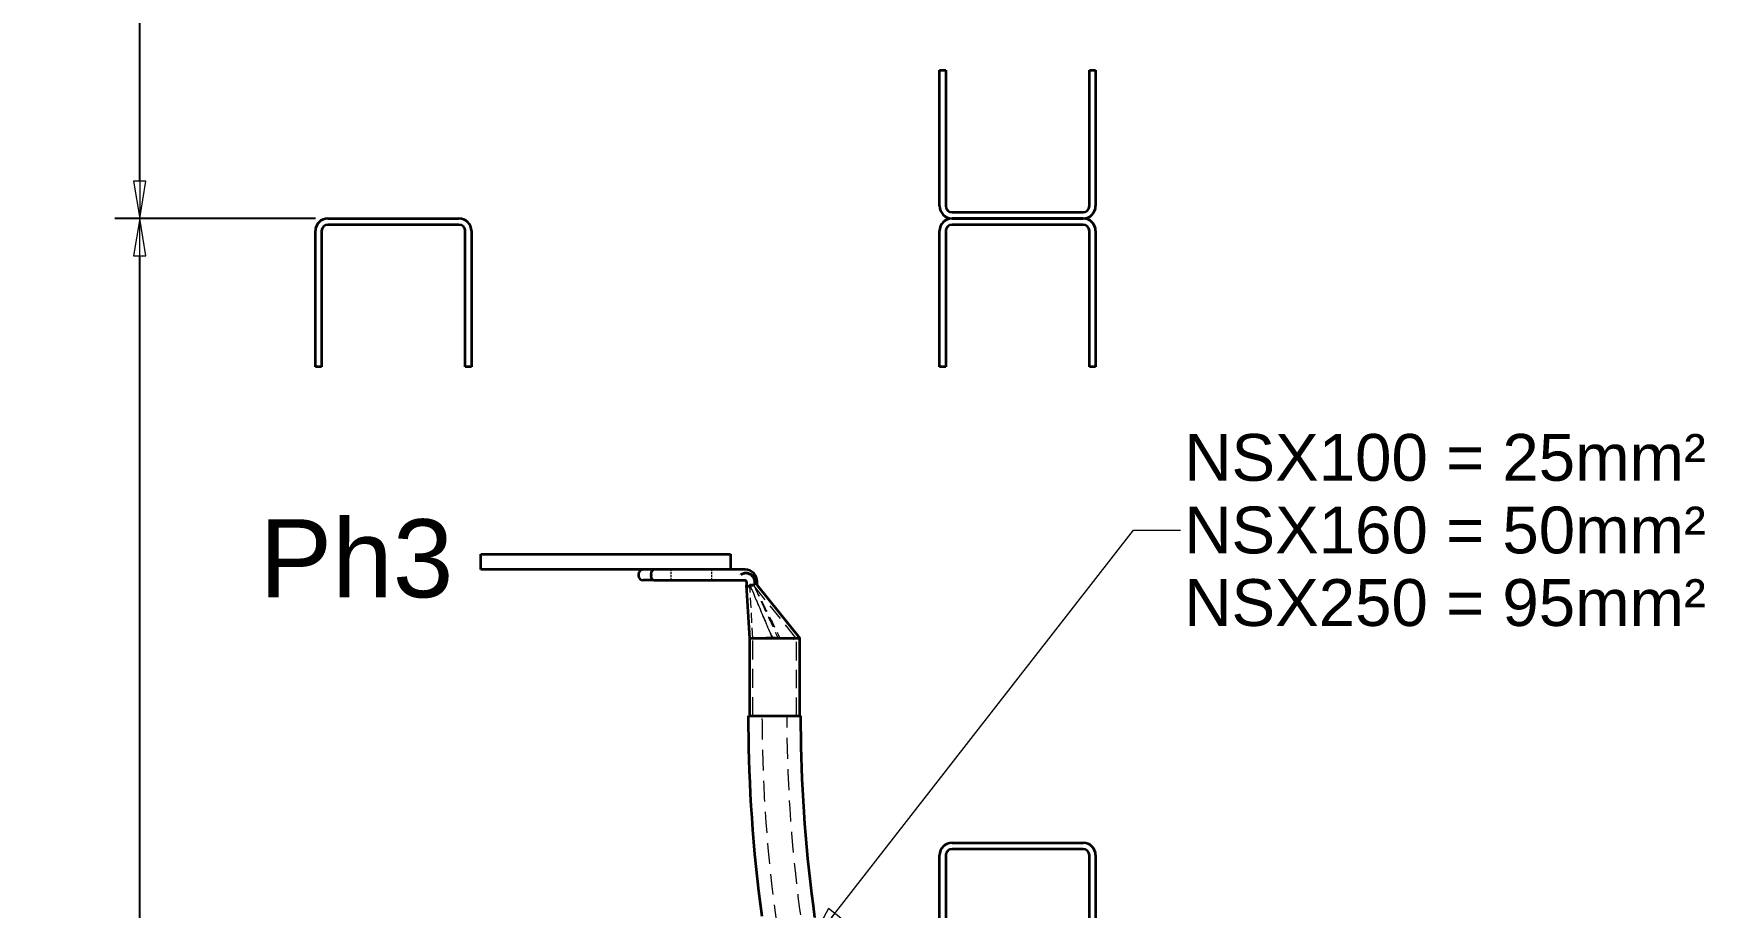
# Model space of a CAD drawing. Header units: millimetres. Extents: x -116965 to 323937, y 291661 to 566926.
# Drawn here: x -25711 to -25175, y 325476 to 325756 of the extents above; entities that cross this region are included whole.
import ezdxf

# ---------------------------------------------------------------- set-up
doc = ezdxf.new("R2010")
doc.units = ezdxf.units.MM
doc.header["$PDMODE"] = 35
doc.linetypes.add('DASHED', pattern=[0.75, 0.5, -0.25])
doc.layers.get('0').update_dxf_attribs({"lineweight": 18})
for name, color, linetype, lineweight in [('Dimensions(Schneider)', 7, 'Continuous', 18), ('Hidden Edges(Schneider)', 7, 'DASHED', 18), ('Symbols(Schneider)', 7, 'Continuous', 18), ('Visible Edges(Schneider)', 7, 'Continuous', 35)]:
    doc.layers.add(name, color=color, linetype=linetype, lineweight=lineweight)
doc.styles.add('schneder_1', font='micross.ttf')
doc.dimstyles.new('estilo_Schneider', dxfattribs={"dimscale": 4, "dimtxt": 3, "dimasz": 3, "dimexe": 2, "dimexo": 1, "dimgap": 0.3, "dimtad": 1, "dimtoh": 1, "dimrnd": 1e-08, "dimzin": 12, "dimtxsty": 'schneder_1', "dimblk": 'Filled-1', "dimcen": 0.09, "dimdle": 10, "dimclrd": 7, "dimclre": 7, "dimclrt": 7, "dimadec": 1, "dimazin": 3, "dimtfac": 0.5, "dimtdec": 3, "dimtmove": 0, "dimatfit": 3, "dimldrblk": 'Filled-1', "dimfxl": 1, "dimtolj": 1, "dimlwd": 25, "dimlwe": 25, "dimarcsym": 0})
doc.dimstyles.new('estilo_Schneider$7', dxfattribs={"dimscale": 5, "dimtxt": 3, "dimasz": 3, "dimexe": 2, "dimexo": 1, "dimgap": 0.3, "dimtad": 1, "dimtoh": 1, "dimrnd": 1e-08, "dimzin": 12, "dimtxsty": 'schneder_1', "dimblk": 'Filled-1', "dimcen": 0.09, "dimdle": 10, "dimclrd": 7, "dimclre": 7, "dimclrt": 7, "dimadec": 1, "dimazin": 3, "dimtfac": 0.5, "dimtdec": 3, "dimtmove": 0, "dimatfit": 3, "dimldrblk": 'Filled-1', "dimfxl": 1, "dimtolj": 1, "dimlwd": 15, "dimlwe": 25, "dimarcsym": 0})

# ---------------------------------------------------------------- blocks, each defined once
blk = doc.blocks.new('Filled-1')
at = {"color": 0}
for p, q in [((0, 0), (-1, 0.167)), ((-1, 0.167), (-1, -0.167)), ((-1, 0), (0, 0)), ((-1, -0.167), (0, 0))]:
    blk.add_line(p, q, dxfattribs=at)
at = {"color": 0, "flags": 128}
blk.add_lwpolyline([(-1, -0.167), (0, 0), (-1, 0.167), (-1, -0.167)], dxfattribs=at)
at = {"color": 0}
blk.add_solid([(-1, -0.167), (0, 0), (-1, 0.167), (-1, -0.167)], dxfattribs=at)
blk = doc.blocks.new('*D2009')
at = {"layer": 'Defpoints', "color": 0, "linetype": 'Continuous', "lineweight": -3, "transparency": 16777216}
for p in [(-25676.54, 325696.52), (-25616.24, 325696.52), (-25616.24, 325096.52)]:
    blk.add_point(p, dxfattribs=at)
at = {"layer": 'Dimensions(Schneider)', "color": 7, "linetype": 'Continuous', "lineweight": 25, "transparency": 16777216}
for p, q in [((-25620.24, 325696.52), (-25684.54, 325696.52)), ((-25676.54, 325108.52), (-25676.54, 325684.52)), ((-25620.24, 325096.52), (-25684.54, 325096.52))]:
    blk.add_line(p, q, dxfattribs=at)
at = {"layer": 'Dimensions(Schneider)', "color": 7, "linetype": 'Continuous', "lineweight": 25, "transparency": 16777216, "xscale": 12, "yscale": 12, "zscale": 12}
for p, rotation in [((-25676.54, 325696.52), 90), ((-25676.54, 325096.52), 270)]:
    blk.add_blockref('Filled-1', p, dxfattribs=dict(at, rotation=rotation))
at = {"layer": 'Dimensions(Schneider)', "color": 7, "linetype": 'Continuous', "lineweight": 25, "transparency": 16777216, "insert": (-25692.22, 325396.52), "char_height": 28, "attachment_point": 5, "rotation": 90, "style": 'schneder_1'}
blk.add_mtext('\\A1;600', dxfattribs=at)
blk = doc.blocks.new('*D2010')
at = {"layer": 'Defpoints', "color": 0, "linetype": 'Continuous', "lineweight": -3, "transparency": 16777216}
for p in [(-25676.54, 326096.52), (-25416.24, 326096.52), (-25616.24, 325696.52)]:
    blk.add_point(p, dxfattribs=at)
at = {"layer": 'Dimensions(Schneider)', "color": 7, "linetype": 'Continuous', "lineweight": 25, "transparency": 16777216}
for p, q in [((-25420.24, 326096.52), (-25684.54, 326096.52)), ((-25676.54, 325708.52), (-25676.54, 326084.52)), ((-25620.24, 325696.52), (-25684.54, 325696.52))]:
    blk.add_line(p, q, dxfattribs=at)
at = {"layer": 'Dimensions(Schneider)', "color": 7, "linetype": 'Continuous', "lineweight": 25, "transparency": 16777216, "xscale": 12, "yscale": 12, "zscale": 12}
for p, rotation in [((-25676.54, 326096.52), 90), ((-25676.54, 325696.52), 270)]:
    blk.add_blockref('Filled-1', p, dxfattribs=dict(at, rotation=rotation))
at = {"layer": 'Dimensions(Schneider)', "color": 7, "linetype": 'Continuous', "lineweight": 25, "transparency": 16777216, "insert": (-25692.22, 325896.52), "char_height": 28, "attachment_point": 5, "rotation": 90, "style": 'schneder_1'}
blk.add_mtext('\\A1;400', dxfattribs=at)

msp = doc.modelspace()

# ---------------------------------------------------------------- linework, layer by layer
at = {"layer": 'Hidden Edges(Schneider)', "ltscale": 1.294467}
for p, q in [((-25506.237237, 325580.619279), (-25506.237237, 325584.019279)), ((-25493.237237, 325580.619279), (-25493.237237, 325584.019279))]:
    msp.add_line(p, q, dxfattribs=at)
at = {"layer": 'Hidden Edges(Schneider)', "ltscale": 6.18942e-07}
msp.add_line((-25484.136526, 325582.534929), (-25484.136757, 325582.53483), dxfattribs=at)
at = {"layer": 'Hidden Edges(Schneider)', "ltscale": 0.054492}
msp.add_line((-25482.568723, 325583.126734), (-25482.568723, 325583.063329), dxfattribs=at)
at = {"layer": 'Hidden Edges(Schneider)', "ltscale": 0.532957}
for p, q in [((-25481.068724, 325579.278055), (-25479.668724, 325579.278055)), ((-25481.068724, 325579.102577), (-25479.668724, 325579.102577))]:
    msp.add_line(p, q, dxfattribs=at)
at = {"layer": 'Hidden Edges(Schneider)', "ltscale": 4.950274}
msp.add_line((-25481.068724, 325579.278053), (-25481.068724, 325579.102515), dxfattribs=at)
at = {"layer": 'Hidden Edges(Schneider)', "ltscale": 0.013788}
msp.add_line((-25481.054278, 325579.24456), (-25481.068724, 325579.278053), dxfattribs=at)
at = {"layer": 'Hidden Edges(Schneider)', "ltscale": 6.483926}
msp.add_line((-25480.068724, 325562.102577), (-25481.068724, 325579.102577), dxfattribs=at)
at = {"layer": 'Hidden Edges(Schneider)', "ltscale": 0.01316}
msp.add_line((-25479.908264, 325579.073191), (-25479.94309, 325579.073191), dxfattribs=at)
at = {"layer": 'Hidden Edges(Schneider)', "ltscale": 0.012168}
msp.add_line((-25479.668724, 325579.245834), (-25479.668724, 325579.278055), dxfattribs=at)
at = {"layer": 'Hidden Edges(Schneider)', "ltscale": 0.162719}
msp.add_line((-25479.668724, 325578.84281), (-25479.668724, 325579.245833), dxfattribs=at)
at = {"layer": 'Hidden Edges(Schneider)', "ltscale": 4.705142}
msp.add_line((-25479.668724, 325578.84281), (-25479.668724, 325578.722247), dxfattribs=at)
at = {"layer": 'Hidden Edges(Schneider)', "ltscale": 0.133497}
msp.add_line((-25479.449592, 325578.448494), (-25479.668724, 325578.722409), dxfattribs=at)
at = {"layer": 'Hidden Edges(Schneider)', "ltscale": 10.360399}
msp.add_line((-25479.449592, 325578.448494), (-25466.068728, 325561.722415), dxfattribs=at)
at = {"layer": 'Hidden Edges(Schneider)', "ltscale": 0.067808}
msp.add_line((-25479.269286, 325580.119279), (-25479.365259, 325580.119279), dxfattribs=at)
at = {"layer": 'Hidden Edges(Schneider)', "ltscale": 0.035268}
msp.add_line((-25478.668724, 325579.073191), (-25478.704428, 325579.154025), dxfattribs=at)
at = {"layer": 'Hidden Edges(Schneider)', "ltscale": 12.103185}
msp.add_line((-25480.068724, 325537.073191), (-25480.068724, 325562.102577), dxfattribs=at)
at = {"layer": 'Hidden Edges(Schneider)', "ltscale": 11.919349}
msp.add_line((-25466.068724, 325537.073191), (-25466.068724, 325561.722405), dxfattribs=at)
at = {"layer": 'Hidden Edges(Schneider)', "ltscale": 0.037976}
for p, q in [((-25481.068724, 325537.073191), (-25481.068724, 325537.173191)), ((-25477.037474, 325537.073191), (-25477.037474, 325537.173191)), ((-25469.099974, 325537.073191), (-25469.099974, 325537.173191)), ((-25465.068724, 325537.073191), (-25465.068724, 325537.173191))]:
    msp.add_line(p, q, dxfattribs=at)
at = {"layer": 'Hidden Edges(Schneider)', "ltscale": 12.153163}
msp.add_line((-25481.068724, 325537.073191), (-25465.068724, 325537.073191), dxfattribs=at)
at = {"layer": 'Hidden Edges(Schneider)', "ltscale": 0.655436, "flags": 128}
msp.add_lwpolyline([(-25482.568653, 325583.126582), (-25482.63405, 325583.103493), (-25482.699805, 325583.0803), (-25482.765846, 325583.056997), (-25482.832099, 325583.033594), (-25482.898491, 325583.01009), (-25482.964949, 325582.986487), (-25483.031399, 325582.962788), (-25483.097768, 325582.938989), (-25483.163983, 325582.9151), (-25483.229971, 325582.891115), (-25483.295764, 325582.867006), (-25483.362026, 325582.842525), (-25483.42881, 325582.817634), (-25483.496027, 325582.792338), (-25483.56359, 325582.766655), (-25483.63141, 325582.740587), (-25483.699398, 325582.714141), (-25483.767466, 325582.687333), (-25483.835525, 325582.660163), (-25483.903487, 325582.63265), (-25483.971262, 325582.604793), (-25484.038764, 325582.576607), (-25484.105902, 325582.548102), (-25484.172588, 325582.519277)], dxfattribs=at)
at = {"layer": 'Hidden Edges(Schneider)', "ltscale": 0.645601, "flags": 128}
msp.add_lwpolyline([(-25482.568716, 325583.063291), (-25482.631935, 325583.048142), (-25482.695666, 325583.032277), (-25482.759883, 325583.015703), (-25482.824558, 325582.998422), (-25482.889664, 325582.980455), (-25482.955174, 325582.961801), (-25483.021061, 325582.942475), (-25483.087298, 325582.922486), (-25483.153858, 325582.901834), (-25483.220714, 325582.880538), (-25483.287838, 325582.858604), (-25483.355204, 325582.836035), (-25483.422784, 325582.812851), (-25483.490552, 325582.789048), (-25483.558481, 325582.764648), (-25483.626542, 325582.739647), (-25483.69471, 325582.71406), (-25483.762957, 325582.687896), (-25483.831257, 325582.661165), (-25483.899581, 325582.63387), (-25483.967904, 325582.606028), (-25484.036197, 325582.577642), (-25484.104434, 325582.548722), (-25484.172588, 325582.519277)], dxfattribs=at)
at = {"layer": 'Hidden Edges(Schneider)', "ltscale": 1.886238, "flags": 128}
msp.add_lwpolyline([(-25479.269286, 325580.119279), (-25479.289227, 325580.325497), (-25479.322768, 325580.530284), (-25479.369483, 325580.732802), (-25479.428946, 325580.932225), (-25479.500733, 325581.127714), (-25479.584417, 325581.318444), (-25479.679573, 325581.503576), (-25479.785776, 325581.68228), (-25479.9026, 325581.853727), (-25480.029619, 325582.017082), (-25480.166408, 325582.17151), (-25480.312542, 325582.316183), (-25480.467595, 325582.450269), (-25480.631149, 325582.573007), (-25480.802714, 325582.68442), (-25480.981479, 325582.784298), (-25481.166594, 325582.872299), (-25481.357208, 325582.948073), (-25481.552471, 325583.011282), (-25481.751531, 325583.061574), (-25481.953537, 325583.09861), (-25482.157639, 325583.122047), (-25482.362984, 325583.131536), (-25482.568723, 325583.126734)], dxfattribs=at)
at = {"layer": 'Hidden Edges(Schneider)', "ltscale": 1.80483, "flags": 128}
msp.add_lwpolyline([(-25479.495278, 325580.119279), (-25479.504328, 325580.327438), (-25479.525829, 325580.527156), (-25479.559567, 325580.719264), (-25479.605324, 325580.904578), (-25479.662883, 325581.083916), (-25479.732028, 325581.2581), (-25479.812542, 325581.427945), (-25479.904209, 325581.59428), (-25480.007009, 325581.757277), (-25480.121502, 325581.914032), (-25480.247123, 325582.063549), (-25480.383162, 325582.205194), (-25480.528908, 325582.338341), (-25480.68365, 325582.462362), (-25480.846678, 325582.576626), (-25481.017281, 325582.68051), (-25481.194748, 325582.773388), (-25481.378369, 325582.854622), (-25481.567434, 325582.923592), (-25481.761231, 325582.979668), (-25481.95905, 325583.022221), (-25482.16018, 325583.050621), (-25482.363884, 325583.064273), (-25482.568723, 325583.063329)], dxfattribs=at)
at = {"layer": 'Hidden Edges(Schneider)', "ltscale": 0.557272, "flags": 128}
msp.add_lwpolyline([(-25481.977928, 325578.861287), (-25481.960193, 325578.825324), (-25481.940225, 325578.792385), (-25481.917937, 325578.762458), (-25481.893242, 325578.735531), (-25481.866056, 325578.711589), (-25481.836293, 325578.690627), (-25481.804039, 325578.672717), (-25481.769449, 325578.657936), (-25481.7326, 325578.646277), (-25481.693569, 325578.637746), (-25481.652434, 325578.632353), (-25481.609278, 325578.630098), (-25481.56438, 325578.630999), (-25481.518029, 325578.635114), (-25481.470445, 325578.642496), (-25481.421843, 325578.65321), (-25481.372443, 325578.667305), (-25481.322476, 325578.684839), (-25481.27243, 325578.705834), (-25481.222675, 325578.730343), (-25481.17351, 325578.758453), (-25481.125502, 325578.790053), (-25481.079039, 325578.8251), (-25481.03436, 325578.863638)], dxfattribs=at)
at = {"layer": 'Hidden Edges(Schneider)', "ltscale": 0.527496, "flags": 128}
msp.add_lwpolyline([(-25481.05438, 325579.244798), (-25480.996619, 325579.24475), (-25480.938827, 325579.244707), (-25480.881004, 325579.244669), (-25480.823149, 325579.244636), (-25480.765262, 325579.244603), (-25480.707343, 325579.244574), (-25480.649403, 325579.24455), (-25480.591488, 325579.244531), (-25480.533605, 325579.244512), (-25480.475752, 325579.244502), (-25480.417928, 325579.244493), (-25480.360134, 325579.244488), (-25480.302368, 325579.244483), (-25480.24463, 325579.244483), (-25480.186921, 325579.244493), (-25480.129239, 325579.244498), (-25480.071584, 325579.244512), (-25480.013956, 325579.244526), (-25479.956354, 325579.24455), (-25479.898778, 325579.244574), (-25479.841227, 325579.244598), (-25479.783702, 325579.244631), (-25479.726201, 325579.244665), (-25479.668724, 325579.244703)], dxfattribs=at)
at = {"layer": 'Hidden Edges(Schneider)', "ltscale": 7.309676, "flags": 128}
msp.add_lwpolyline([(-25481.05438, 325579.244798), (-25480.669997, 325578.344901), (-25480.28361, 325577.436684), (-25479.899148, 325576.529477), (-25479.520459, 325575.632654), (-25479.151304, 325574.75561), (-25478.795382, 325573.907767), (-25478.456347, 325573.098558), (-25478.137844, 325572.337416), (-25477.843543, 325571.633759), (-25477.576743, 325570.995956), (-25477.320243, 325570.383232), (-25477.063295, 325569.770237), (-25476.805643, 325569.156726), (-25476.547031, 325568.542457), (-25476.2872, 325567.927185), (-25476.025898, 325567.310663), (-25475.762922, 325566.692747), (-25475.500448, 325566.078819), (-25475.23919, 325565.470723), (-25474.978304, 325564.866613), (-25474.716944, 325564.264644), (-25474.454267, 325563.662969), (-25474.189424, 325563.059746), (-25473.921565, 325562.45314)], dxfattribs=at)
at = {"layer": 'Hidden Edges(Schneider)', "ltscale": 0.527458, "flags": 128}
msp.add_lwpolyline([(-25479.668724, 325579.245833), (-25479.726001, 325579.245699), (-25479.783332, 325579.245571), (-25479.840716, 325579.245451), (-25479.898155, 325579.245337), (-25479.95565, 325579.245232), (-25480.013202, 325579.245132), (-25480.070811, 325579.245036), (-25480.128479, 325579.244951), (-25480.186207, 325579.244874), (-25480.243995, 325579.244803), (-25480.301844, 325579.244736), (-25480.359756, 325579.244684), (-25480.417731, 325579.244631), (-25480.475771, 325579.244588), (-25480.533875, 325579.244555), (-25480.59197, 325579.244526), (-25480.649994, 325579.244502), (-25480.707949, 325579.244493), (-25480.765836, 325579.244483), (-25480.823654, 325579.244483), (-25480.881407, 325579.244493), (-25480.939095, 325579.244507), (-25480.996718, 325579.244531), (-25481.054278, 325579.24456)], dxfattribs=at)
at = {"layer": 'Hidden Edges(Schneider)', "ltscale": 7.309569, "flags": 128}
msp.add_lwpolyline([(-25473.921565, 325562.45314), (-25474.199746, 325563.085655), (-25474.469684, 325563.702529), (-25474.732771, 325564.306737), (-25474.990395, 325564.901269), (-25475.243933, 325565.489128), (-25475.494751, 325566.073314), (-25475.74421, 325566.656829), (-25475.993665, 325567.242685), (-25476.244466, 325567.833894), (-25476.497965, 325568.433464), (-25476.755515, 325569.044412), (-25477.018475, 325569.669741), (-25477.288216, 325570.31246), (-25477.566122, 325570.975569), (-25477.856811, 325571.669749), (-25478.165909, 325572.408024), (-25478.491467, 325573.185218), (-25478.831396, 325573.995727), (-25479.183613, 325574.833935), (-25479.546023, 325575.694235), (-25479.916496, 325576.571024), (-25480.29286, 325577.458714), (-25480.672883, 325578.351739), (-25481.054278, 325579.24456)], dxfattribs=at)
at = {"layer": 'Hidden Edges(Schneider)', "ltscale": 0.201444, "flags": 128}
msp.add_lwpolyline([(-25480.568724, 325579.073189), (-25480.590416, 325579.072746), (-25480.612067, 325579.071415), (-25480.633675, 325579.069208), (-25480.655235, 325579.066118), (-25480.676744, 325579.06216), (-25480.698185, 325579.057339), (-25480.71939, 325579.051708), (-25480.740307, 325579.045308), (-25480.760931, 325579.038175), (-25480.78126, 325579.030341), (-25480.801291, 325579.021834), (-25480.821019, 325579.012693), (-25480.840441, 325579.002942), (-25480.859554, 325578.992618), (-25480.878355, 325578.981751), (-25480.896841, 325578.970378), (-25480.91501, 325578.958524), (-25480.932895, 325578.946203), (-25480.950504, 325578.933423), (-25480.967836, 325578.92022), (-25480.984889, 325578.906611), (-25481.001661, 325578.89263), (-25481.018152, 325578.878296), (-25481.03436, 325578.863638)], dxfattribs=at)
at = {"layer": 'Hidden Edges(Schneider)', "ltscale": 0.476536, "flags": 128}
msp.add_lwpolyline([(-25479.908264, 325579.073189), (-25479.856469, 325579.076823), (-25479.806143, 325579.088167), (-25479.757968, 325579.107769), (-25479.714059, 325579.134892), (-25479.674668, 325579.168776), (-25479.640154, 325579.20811), (-25479.610538, 325579.251393), (-25479.585416, 325579.29745), (-25479.564078, 325579.345878), (-25479.546029, 325579.396289), (-25479.53099, 325579.447974), (-25479.518678, 325579.500206), (-25479.508813, 325579.552267), (-25479.500982, 325579.604424), (-25479.494862, 325579.657291), (-25479.490322, 325579.710596), (-25479.487233, 325579.764059), (-25479.485464, 325579.817398), (-25479.484884, 325579.870342), (-25479.485364, 325579.922603), (-25479.486774, 325579.973906), (-25479.488982, 325580.023974), (-25479.491859, 325580.072525), (-25479.495274, 325580.119279)], dxfattribs=at)
at = {"layer": 'Hidden Edges(Schneider)', "ltscale": 7.245295, "flags": 128}
msp.add_lwpolyline([(-25479.668724, 325578.862251), (-25479.248413, 325577.91293), (-25478.847569, 325577.01378), (-25478.464888, 325576.161044), (-25478.09905, 325575.350977), (-25477.748723, 325574.579833), (-25477.412558, 325573.843876), (-25477.089189, 325573.139377), (-25476.777234, 325572.462612), (-25476.475299, 325571.809867), (-25476.181979, 325571.177433), (-25475.895869, 325570.561596), (-25475.615565, 325569.958645), (-25475.339677, 325569.364868), (-25475.066831, 325568.776537), (-25474.79568, 325568.189917), (-25474.524908, 325567.60126), (-25474.253226, 325567.006806), (-25473.979366, 325566.402779), (-25473.702074, 325565.785416), (-25473.420091, 325565.150939), (-25473.132148, 325564.495591), (-25472.836954, 325563.815618), (-25472.533208, 325563.107284), (-25472.219606, 325562.36687)], dxfattribs=at)
at = {"layer": 'Hidden Edges(Schneider)', "ltscale": 7.371636, "flags": 128}
msp.add_lwpolyline([(-25479.668724, 325578.84281), (-25479.201507, 325577.884282), (-25478.754534, 325576.971277), (-25478.326587, 325576.100787), (-25477.916442, 325575.269802), (-25477.522868, 325574.475323), (-25477.144627, 325573.714343), (-25476.780471, 325572.983864), (-25476.429147, 325572.280894), (-25476.089397, 325571.602436), (-25475.759959, 325570.945497), (-25475.439572, 325570.307091), (-25475.126981, 325569.684218), (-25474.820934, 325569.073885), (-25474.520194, 325568.473087), (-25474.223535, 325567.878817), (-25473.929745, 325567.288061), (-25473.637625, 325566.697796), (-25473.345981, 325566.105002), (-25473.05362, 325565.506652), (-25472.759344, 325564.899729), (-25472.461938, 325564.281221), (-25472.160173, 325563.648125), (-25471.852803, 325562.997447), (-25471.538576, 325562.326218)], dxfattribs=at)
at = {"layer": 'Hidden Edges(Schneider)', "ltscale": 5.060961, "flags": 128}
msp.add_lwpolyline([(-25479.583419, 325578.669051), (-25479.532209, 325578.5687), (-25479.488053, 325578.499869), (-25479.459433, 325578.461002), (-25479.449592, 325578.448494)], dxfattribs=at)
at = {"layer": 'Hidden Edges(Schneider)', "ltscale": 4.680708, "flags": 128}
msp.add_lwpolyline([(-25479.567842, 325578.635486), (-25479.52868, 325578.558601), (-25479.501777, 325578.513926), (-25479.449592, 325578.448494)], dxfattribs=at)
at = {"layer": 'Hidden Edges(Schneider)', "ltscale": 0.561724, "flags": 128}
msp.add_lwpolyline([(-25478.703457, 325579.15181), (-25478.714447, 325579.175375), (-25478.726728, 325579.198779), (-25478.74023, 325579.222148), (-25478.754882, 325579.245609), (-25478.770611, 325579.269284), (-25478.787348, 325579.293292), (-25478.805022, 325579.317773), (-25478.823561, 325579.342836), (-25478.842902, 325579.368623), (-25478.863707, 325579.396065), (-25478.886386, 325579.426039), (-25478.910867, 325579.458969), (-25478.937079, 325579.495271), (-25478.964953, 325579.535368), (-25478.994416, 325579.579686), (-25479.025398, 325579.628642), (-25479.057827, 325579.682654), (-25479.090451, 325579.740213), (-25479.122264, 325579.799717), (-25479.153263, 325579.861005), (-25479.183445, 325579.923895), (-25479.212806, 325579.988049), (-25479.241393, 325580.053233), (-25479.269286, 325580.119279)], dxfattribs=at)
at = {"layer": 'Hidden Edges(Schneider)', "ltscale": 0.127761, "flags": 128}
msp.add_lwpolyline([(-25478.703457, 325579.15181), (-25478.700737, 325579.145573), (-25478.698114, 325579.13957), (-25478.69559, 325579.1338), (-25478.693168, 325579.128273), (-25478.690849, 325579.12299), (-25478.688635, 325579.117955), (-25478.686527, 325579.113167), (-25478.684528, 325579.108637), (-25478.682639, 325579.10436), (-25478.680863, 325579.100345), (-25478.679199, 325579.096597), (-25478.677652, 325579.093111), (-25478.676222, 325579.089898), (-25478.674915, 325579.08697), (-25478.673734, 325579.084328), (-25478.672679, 325579.081972), (-25478.671749, 325579.079898), (-25478.670944, 325579.07811), (-25478.670264, 325579.076599), (-25478.669708, 325579.075364), (-25478.669276, 325579.07441), (-25478.668969, 325579.073733), (-25478.668784, 325579.073323), (-25478.668723, 325579.073189)], dxfattribs=at)
at = {"layer": 'Hidden Edges(Schneider)', "ltscale": 0.119471, "flags": 128}
msp.add_lwpolyline([(-25478.668724, 325579.073189), (-25478.668782, 325579.073308), (-25478.668956, 325579.073661), (-25478.669247, 325579.074243), (-25478.669652, 325579.075063), (-25478.67017, 325579.076107), (-25478.670801, 325579.077385), (-25478.671544, 325579.078887), (-25478.672396, 325579.080618), (-25478.673359, 325579.082573), (-25478.674429, 325579.084748), (-25478.675607, 325579.087151), (-25478.676891, 325579.089769), (-25478.678281, 325579.092611), (-25478.679774, 325579.095667), (-25478.681365, 325579.098934), (-25478.683051, 325579.102395), (-25478.68483, 325579.106058), (-25478.686699, 325579.109906), (-25478.688657, 325579.113944), (-25478.690701, 325579.118169), (-25478.69283, 325579.12257), (-25478.695041, 325579.127153), (-25478.697332, 325579.131907), (-25478.699702, 325579.136828)], dxfattribs=at)
at = {"layer": 'Hidden Edges(Schneider)', "ltscale": 3.892019, "flags": 128}
msp.add_lwpolyline([(-25473.840622, 325562.269693), (-25474.262506, 325562.265688), (-25474.679377, 325562.260562), (-25475.090092, 325562.25442), (-25475.493507, 325562.247365), (-25475.888477, 325562.2395), (-25476.273763, 325562.230926), (-25476.646687, 325562.221797), (-25477.005724, 325562.212249), (-25477.349932, 325562.202409), (-25477.678368, 325562.1924), (-25477.99009, 325562.182353), (-25478.284155, 325562.17239), (-25478.558941, 325562.162674), (-25478.812829, 325562.153357), (-25479.045211, 325562.14454), (-25479.255484, 325562.13632), (-25479.443047, 325562.128797), (-25479.607296, 325562.122074), (-25479.747515, 325562.116249), (-25479.862698, 325562.111417), (-25479.95258, 325562.107607), (-25480.016991, 325562.104846), (-25480.055762, 325562.103163), (-25480.068723, 325562.102586)], dxfattribs=at)
at = {"layer": 'Hidden Edges(Schneider)', "ltscale": 0.321406, "flags": 128}
msp.add_lwpolyline([(-25472.998212, 325562.243482), (-25473.033391, 325562.244545), (-25473.068568, 325562.245611), (-25473.103743, 325562.246679), (-25473.138915, 325562.247752), (-25473.174082, 325562.248827), (-25473.209245, 325562.249902), (-25473.244402, 325562.250982), (-25473.279554, 325562.252065), (-25473.314699, 325562.253149), (-25473.349837, 325562.254237), (-25473.384966, 325562.255326), (-25473.420087, 325562.256418), (-25473.455199, 325562.257515), (-25473.490301, 325562.258609), (-25473.525392, 325562.259708), (-25473.560472, 325562.26081), (-25473.595539, 325562.261914), (-25473.630594, 325562.26302), (-25473.665636, 325562.264126), (-25473.700664, 325562.265235), (-25473.735677, 325562.266348), (-25473.770675, 325562.267459), (-25473.805657, 325562.268575), (-25473.840622, 325562.269693)], dxfattribs=at)
at = {"layer": 'Hidden Edges(Schneider)', "ltscale": 0.641942, "flags": 128}
msp.add_lwpolyline([(-25473.840255, 325562.269696), (-25473.770499, 325562.267345), (-25473.700677, 325562.265025), (-25473.630796, 325562.262734), (-25473.56086, 325562.260474), (-25473.490875, 325562.258244), (-25473.420846, 325562.256046), (-25473.350778, 325562.253881), (-25473.280676, 325562.251748), (-25473.210547, 325562.249647), (-25473.140395, 325562.247578), (-25473.070226, 325562.245544), (-25473.000044, 325562.243544), (-25472.929855, 325562.241579), (-25472.859665, 325562.239648), (-25472.789478, 325562.237752), (-25472.719301, 325562.235893), (-25472.649138, 325562.234069), (-25472.578994, 325562.232281), (-25472.508876, 325562.230533), (-25472.438787, 325562.228821), (-25472.368734, 325562.227145), (-25472.298722, 325562.225512), (-25472.228756, 325562.223915), (-25472.158842, 325562.222358)], dxfattribs=at)
at = {"layer": 'Hidden Edges(Schneider)', "ltscale": 0.583476, "flags": 128}
msp.add_lwpolyline([(-25471.480088, 325562.200616), (-25471.542258, 325562.202247), (-25471.604571, 325562.203892), (-25471.667022, 325562.205554), (-25471.729607, 325562.207228), (-25471.792323, 325562.208918), (-25471.855166, 325562.210623), (-25471.918132, 325562.212342), (-25471.981218, 325562.214075), (-25472.044419, 325562.215823), (-25472.107732, 325562.217585), (-25472.171133, 325562.219361), (-25472.234581, 325562.221149), (-25472.298072, 325562.222949), (-25472.361604, 325562.224759), (-25472.42517, 325562.226582), (-25472.488768, 325562.228418), (-25472.552394, 325562.230264), (-25472.616043, 325562.232121), (-25472.679712, 325562.233988), (-25472.743397, 325562.235866), (-25472.807093, 325562.237755), (-25472.870797, 325562.239655), (-25472.934504, 325562.241562), (-25472.998212, 325562.243482)], dxfattribs=at)
at = {"layer": 'Hidden Edges(Schneider)', "ltscale": 0.741282, "flags": 128}
msp.add_lwpolyline([(-25470.293255, 325562.073191), (-25470.367785, 325562.079798), (-25470.442673, 325562.086397), (-25470.517914, 325562.092989), (-25470.593499, 325562.099565), (-25470.669408, 325562.106121), (-25470.745612, 325562.112654), (-25470.822104, 325562.119158), (-25470.898874, 325562.125631), (-25470.975916, 325562.132069), (-25471.053222, 325562.138468), (-25471.130784, 325562.144824), (-25471.208594, 325562.151135), (-25471.286645, 325562.157396), (-25471.364928, 325562.163607), (-25471.443437, 325562.169765), (-25471.522162, 325562.175866), (-25471.601097, 325562.181908), (-25471.680233, 325562.187887), (-25471.759563, 325562.193802), (-25471.839079, 325562.199653), (-25471.918772, 325562.205435), (-25471.998636, 325562.211147), (-25472.078662, 325562.216788), (-25472.158842, 325562.222358)], dxfattribs=at)
at = {"layer": 'Hidden Edges(Schneider)', "ltscale": 0.604199, "flags": 128}
msp.add_lwpolyline([(-25471.480088, 325562.200616), (-25471.415951, 325562.195671), (-25471.351972, 325562.190681), (-25471.288156, 325562.185651), (-25471.224506, 325562.180577), (-25471.161027, 325562.175468), (-25471.097722, 325562.170318), (-25471.034596, 325562.165132), (-25470.971653, 325562.159913), (-25470.908897, 325562.154661), (-25470.846333, 325562.149378), (-25470.783965, 325562.144063), (-25470.721796, 325562.138723), (-25470.659831, 325562.133356), (-25470.598075, 325562.127965), (-25470.53653, 325562.122551), (-25470.475202, 325562.117117), (-25470.414095, 325562.111667), (-25470.353211, 325562.1062), (-25470.292557, 325562.100721), (-25470.232136, 325562.095228), (-25470.171952, 325562.089728), (-25470.112008, 325562.08422), (-25470.05231, 325562.078706), (-25469.992863, 325562.073191)], dxfattribs=at)
at = {"layer": 'Hidden Edges(Schneider)', "ltscale": 6.079625, "flags": 128}
msp.add_lwpolyline([(-25469.992863, 325562.073191), (-25469.410678, 325562.018159), (-25468.861347, 325561.96554), (-25468.349566, 325561.917067), (-25467.880364, 325561.873856), (-25467.457669, 325561.836332), (-25467.086468, 325561.804646), (-25466.76921, 325561.778534), (-25466.50814, 325561.75768), (-25466.305833, 325561.741818), (-25466.165019, 325561.730772), (-25466.086449, 325561.724316), (-25466.070711, 325561.72232), (-25466.118267, 325561.724769), (-25466.228434, 325561.73168), (-25466.400006, 325561.743153), (-25466.631784, 325561.759387), (-25466.922295, 325561.780661), (-25467.267616, 325561.807142), (-25467.664614, 325561.839054), (-25468.110577, 325561.876596), (-25468.601889, 325561.91969), (-25469.132109, 325561.967626), (-25469.697159, 325562.019339), (-25470.293255, 325562.073191)], dxfattribs=at)
at = {"layer": 'Hidden Edges(Schneider)', "ltscale": 13.300804, "flags": 128}
msp.add_lwpolyline([(-25380.080777, 325333.050537), (-25381.906511, 325333.075027), (-25383.713437, 325333.148193), (-25385.501424, 325333.269596), (-25387.270318, 325333.438739), (-25389.020025, 325333.655204), (-25390.750352, 325333.918495), (-25392.461187, 325334.228134), (-25394.152337, 325334.583549), (-25395.823652, 325334.984188), (-25397.474996, 325335.42942), (-25399.106237, 325335.918712), (-25400.717183, 325336.451454), (-25402.30774, 325337.026996), (-25403.877813, 325337.644691), (-25405.427324, 325338.303852), (-25406.956197, 325339.003792), (-25408.464376, 325339.743862), (-25409.951802, 325340.523357), (-25411.418458, 325341.341591), (-25412.864381, 325342.197838), (-25414.289647, 325343.09143), (-25415.694276, 325344.021663), (-25417.078305, 325344.987831), (-25418.441812, 325345.989265), (-25419.78489, 325347.025242), (-25421.107694, 325348.095131), (-25422.410356, 325349.198284), (-25423.693029, 325350.334053), (-25424.955827, 325351.50177), (-25426.198903, 325352.700805), (-25427.422429, 325353.930511), (-25428.626577, 325355.190277), (-25429.811536, 325356.479511), (-25430.97746, 325357.797661), (-25432.124578, 325359.144134), (-25433.253042, 325360.51836), (-25434.363042, 325361.919727), (-25435.45477, 325363.347683), (-25436.528407, 325364.801655), (-25437.584144, 325366.281128), (-25438.622152, 325367.785549), (-25439.642612, 325369.314422), (-25440.645705, 325370.867214), (-25441.631604, 325372.44339), (-25442.60048, 325374.042415), (-25443.552514, 325375.663814), (-25444.487878, 325377.307014), (-25445.406753, 325378.9715), (-25446.309291, 325380.656795), (-25447.195655, 325382.362404), (-25448.065997, 325384.08781), (-25448.92048, 325385.832519), (-25449.759246, 325387.596016), (-25450.582458, 325389.377823), (-25451.390268, 325391.177406), (-25452.182809, 325392.994308), (-25452.960244, 325394.828033), (-25453.722688, 325396.678047), (-25454.470302, 325398.543892), (-25455.20321, 325400.425052), (-25455.921575, 325402.321033), (-25456.62552, 325404.231357), (-25457.990657, 325408.093033), (-25459.299632, 325412.006092), (-25460.553447, 325415.966606), (-25461.753093, 325419.970588), (-25462.899591, 325424.01411), (-25463.993913, 325428.093185), (-25465.036994, 325432.203846), (-25466.029731, 325436.342125), (-25466.973039, 325440.504036), (-25467.867814, 325444.685554), (-25468.714963, 325448.882751), (-25469.515382, 325453.091621), (-25470.269967, 325457.308159), (-25470.979568, 325461.528358), (-25471.645032, 325465.748214), (-25472.267219, 325469.96376), (-25472.846996, 325474.170913), (-25473.385211, 325478.365669), (-25473.882715, 325482.544098), (-25474.340345, 325486.702118), (-25474.758941, 325490.835685), (-25475.139314, 325494.940834), (-25475.482312, 325499.013557), (-25475.788757, 325503.049812), (-25476.059486, 325507.045555), (-25476.295329, 325510.99678), (-25476.497089, 325514.899482), (-25476.665584, 325518.749695), (-25476.801625, 325522.543373), (-25476.906024, 325526.27655), (-25476.979591, 325529.945259), (-25477.005073, 325531.75415), (-25477.023135, 325533.545456), (-25477.033902, 325535.318641), (-25477.037469, 325537.073173)], dxfattribs=at)
at = {"layer": 'Hidden Edges(Schneider)', "ltscale": 13.375925, "flags": 128}
msp.add_lwpolyline([(-25380.080777, 325340.988025), (-25381.692945, 325341.009617), (-25383.284169, 325341.07399), (-25384.854795, 325341.180591), (-25386.405145, 325341.328869), (-25387.935563, 325341.51823), (-25389.446412, 325341.748142), (-25390.938016, 325342.01807), (-25392.410775, 325342.327537), (-25393.865014, 325342.676124), (-25395.301114, 325343.063354), (-25396.7194, 325343.488826), (-25398.120214, 325343.952083), (-25399.503919, 325344.452743), (-25400.870782, 325344.990463), (-25402.22109, 325345.56488), (-25403.555089, 325346.17567), (-25404.873086, 325346.822452), (-25406.175309, 325347.504902), (-25407.462007, 325348.222713), (-25408.733312, 325348.975544), (-25409.989377, 325349.763069), (-25411.230375, 325350.584984), (-25412.456456, 325351.440925), (-25413.667756, 325352.33057), (-25414.864389, 325353.253612), (-25416.046411, 325354.209652), (-25417.213861, 325355.198326), (-25418.366834, 325356.219253), (-25419.505368, 325357.272072), (-25420.629522, 325358.356418), (-25421.73937, 325359.471893), (-25422.834893, 325360.618076), (-25423.916131, 325361.794529), (-25424.983102, 325363.000812), (-25426.035825, 325364.236488), (-25427.074319, 325365.501098), (-25428.098584, 325366.794224), (-25429.108678, 325368.115387), (-25430.104581, 325369.464168), (-25431.086313, 325370.840034), (-25432.05391, 325372.242527), (-25433.007394, 325373.671093), (-25433.946782, 325375.125293), (-25434.872113, 325376.604595), (-25435.783406, 325378.108501), (-25436.680681, 325379.636535), (-25437.563974, 325381.188183), (-25438.433305, 325382.762928), (-25439.288722, 325384.360256), (-25440.130264, 325385.979652), (-25440.957996, 325387.620582), (-25441.771938, 325389.282531), (-25442.572156, 325390.964966), (-25443.35869, 325392.66737), (-25444.131595, 325394.389229), (-25444.89092, 325396.130008), (-25445.636741, 325397.889175), (-25446.369106, 325399.666195), (-25447.08809, 325401.460571), (-25447.793742, 325403.271732), (-25448.48612, 325405.099182), (-25449.165288, 325406.942386), (-25450.484334, 325410.673942), (-25451.751491, 325414.462146), (-25452.967368, 325418.302784), (-25454.132587, 325422.19162), (-25455.247756, 325426.124439), (-25456.313497, 325430.097007), (-25457.330514, 325434.105129), (-25458.299514, 325438.144588), (-25459.221212, 325442.211189), (-25460.096322, 325446.300697), (-25460.925552, 325450.408973), (-25461.709625, 325454.531784), (-25462.449266, 325458.664932), (-25463.145238, 325462.804222), (-25463.798314, 325466.945533), (-25464.409238, 325471.084671), (-25464.978782, 325475.217437), (-25465.507699, 325479.339676), (-25465.996753, 325483.447189), (-25466.446744, 325487.535858), (-25466.858436, 325491.601448), (-25467.232629, 325495.639877), (-25467.570106, 325499.646873), (-25467.871639, 325503.618355), (-25468.138038, 325507.550125), (-25468.370076, 325511.438026), (-25468.568555, 325515.277862), (-25468.734294, 325519.065475), (-25468.868085, 325522.796669), (-25468.970748, 325526.467209), (-25469.043075, 325530.072937), (-25469.068118, 325531.850204), (-25469.085885, 325533.609657), (-25469.096471, 325535.350837), (-25469.099971, 325537.073173)], dxfattribs=at)
at = {"layer": 'Visible Edges(Schneider)'}
for p, q in [((-25420.237237, 325744.019279), (-25418.237237, 325744.019279)), ((-25420.237237, 325700.519279), (-25420.237237, 325744.019279)), ((-25418.237237, 325744.019279), (-25418.237237, 325700.519279)), ((-25372.237237, 325744.019279), (-25370.237237, 325744.019279)), ((-25372.237237, 325700.519279), (-25372.237237, 325744.019279)), ((-25370.237237, 325744.019279), (-25370.237237, 325700.519279)), ((-25616.237237, 325696.519279), (-25574.237237, 325696.519279)), ((-25416.237237, 325698.519279), (-25374.237237, 325698.519279)), ((-25416.237237, 325696.519279), (-25374.237237, 325696.519279)), ((-25374.237237, 325696.519279), (-25416.237237, 325696.519279)), ((-25620.237237, 325649.019279), (-25620.237237, 325692.519279)), ((-25618.237237, 325692.519279), (-25618.237237, 325649.019279)), ((-25574.237237, 325694.519279), (-25616.237237, 325694.519279)), ((-25572.237237, 325649.019279), (-25572.237237, 325692.519279)), ((-25570.237237, 325692.519279), (-25570.237237, 325649.019279)), ((-25420.237237, 325649.019279), (-25420.237237, 325692.519279)), ((-25418.237237, 325692.519279), (-25418.237237, 325649.019279)), ((-25374.237237, 325694.519279), (-25416.237237, 325694.519279)), ((-25372.237237, 325649.019279), (-25372.237237, 325692.519279)), ((-25370.237237, 325692.519279), (-25370.237237, 325649.019279)), ((-25618.237237, 325649.019279), (-25620.237237, 325649.019279)), ((-25570.237237, 325649.019279), (-25572.237237, 325649.019279)), ((-25418.237237, 325649.019279), (-25420.237237, 325649.019279)), ((-25370.237237, 325649.019279), (-25372.237237, 325649.019279)), ((-25567.237237, 325589.019279), (-25487.237237, 325589.019279)), ((-25567.237237, 325584.019279), (-25567.237237, 325589.019279)), ((-25487.237237, 325584.019279), (-25567.237237, 325584.019279)), ((-25487.237237, 325589.019279), (-25487.237237, 325584.019279)), ((-25482.568724, 325584.019279), (-25487.237237, 325584.019279)), ((-25516.737237, 325582.519279), (-25516.737237, 325582.119279)), ((-25511.792528, 325580.619279), (-25515.237237, 325580.619279)), ((-25512.627762, 325582.519279), (-25512.627762, 325582.119279)), ((-25511.792528, 325580.619279), (-25482.568724, 325580.619279)), ((-25482.568723, 325582.971114), (-25482.568723, 325583.016628)), ((-25482.068724, 325580.119279), (-25482.068724, 325579.073191)), ((-25481.068724, 325562.073191), (-25482.068724, 325579.073191)), ((-25480.568724, 325579.073191), (-25479.94309, 325579.073191)), ((-25479.557927, 325580.119279), (-25479.36526, 325580.119279)), ((-25478.668724, 325579.073191), (-25478.700385, 325579.138239)), ((-25478.668724, 325579.073191), (-25478.668724, 325580.119279)), ((-25478.668724, 325579.073191), (-25465.068724, 325562.073191)), ((-25481.068724, 325562.073191), (-25474.033069, 325562.073191)), ((-25481.068724, 325537.173191), (-25481.068724, 325562.073191)), ((-25474.033069, 325562.073191), (-25473.068724, 325562.073191)), ((-25473.068724, 325562.073191), (-25471.328075, 325562.073191)), ((-25471.328075, 325562.073191), (-25469.553455, 325562.073191)), ((-25469.553455, 325562.073191), (-25465.068724, 325562.073191)), ((-25465.068724, 325537.173191), (-25465.068724, 325562.073191)), ((-25481.450724, 325537.173191), (-25464.686724, 325537.173191)), ((-25481.450724, 325537.073191), (-25481.450724, 325537.173191)), ((-25464.686724, 325537.073191), (-25464.686724, 325537.173191)), ((-25416.237237, 325496.519279), (-25374.237237, 325496.519279)), ((-25374.237237, 325494.519279), (-25416.237237, 325494.519279)), ((-25420.237237, 325449.019279), (-25420.237237, 325492.519279)), ((-25418.237237, 325492.519279), (-25418.237237, 325449.019279)), ((-25372.237237, 325449.019279), (-25372.237237, 325492.519279)), ((-25370.237237, 325492.519279), (-25370.237237, 325449.019279))]:
    msp.add_line(p, q, dxfattribs=at)
at = {"layer": 'Visible Edges(Schneider)', "flags": 128}
for points in [[(-25512.627761, 325582.519277), (-25512.625754, 325582.624305), (-25512.619772, 325582.728294), (-25512.609885, 325582.830885), (-25512.596164, 325582.931722), (-25512.578673, 325583.030432), (-25512.557626, 325583.126086), (-25512.533252, 325583.21801), (-25512.50571, 325583.305987), (-25512.475159, 325583.389791), (-25512.441754, 325583.469208), (-25512.405746, 325583.543857), (-25512.367437, 325583.613332), (-25512.326999, 325583.677557), (-25512.284605, 325583.736461), (-25512.240419, 325583.789972), (-25512.194617, 325583.838018), (-25512.147407, 325583.88049), (-25512.099013, 325583.917311), (-25512.049584, 325583.948477), (-25511.999278, 325583.973983), (-25511.948264, 325583.99381), (-25511.896703, 325584.007967), (-25511.844742, 325584.01645), (-25511.792529, 325584.019278)], [(-25511.792529, 325580.619281), (-25511.844742, 325580.622104), (-25511.896703, 325580.630592), (-25511.948264, 325580.644749), (-25511.999278, 325580.664576), (-25512.049584, 325580.690082), (-25512.099013, 325580.721248), (-25512.147407, 325580.758069), (-25512.194617, 325580.800541), (-25512.240419, 325580.848587), (-25512.284605, 325580.902098), (-25512.326999, 325580.961002), (-25512.367437, 325581.025227), (-25512.405746, 325581.094702), (-25512.441754, 325581.169351), (-25512.475159, 325581.248768), (-25512.50571, 325581.332572), (-25512.533252, 325581.420549), (-25512.557626, 325581.512469), (-25512.578673, 325581.608127), (-25512.596164, 325581.706837), (-25512.609885, 325581.807674), (-25512.619772, 325581.910265), (-25512.625754, 325582.014254), (-25512.627761, 325582.119277)], [(-25483.825143, 325582.519277), (-25483.771053, 325582.542838), (-25483.717113, 325582.56604), (-25483.663397, 325582.588871), (-25483.609983, 325582.61133), (-25483.556944, 325582.633394), (-25483.504102, 325582.655152), (-25483.451164, 325582.676738), (-25483.398163, 325582.698148), (-25483.34513, 325582.719382), (-25483.2921, 325582.740439), (-25483.239106, 325582.761324), (-25483.186181, 325582.782029), (-25483.133359, 325582.802552), (-25483.080672, 325582.822898), (-25483.028155, 325582.843068), (-25482.97584, 325582.863058), (-25482.92376, 325582.882861), (-25482.87195, 325582.902487), (-25482.820443, 325582.921933), (-25482.76927, 325582.941192), (-25482.718468, 325582.96027), (-25482.668067, 325582.979163), (-25482.618102, 325582.997874), (-25482.568605, 325583.016394)], [(-25483.825143, 325582.519277), (-25483.771384, 325582.542666), (-25483.717649, 325582.565697), (-25483.663952, 325582.588356), (-25483.610308, 325582.610649), (-25483.556728, 325582.632564), (-25483.503227, 325582.654098), (-25483.449818, 325582.67525), (-25483.396513, 325582.696012), (-25483.343326, 325582.716373), (-25483.29027, 325582.736338), (-25483.23736, 325582.755898), (-25483.184608, 325582.775048), (-25483.132025, 325582.793787), (-25483.079628, 325582.812103), (-25483.027429, 325582.829994), (-25482.975441, 325582.847455), (-25482.923676, 325582.864483), (-25482.87215, 325582.881068), (-25482.820874, 325582.897213), (-25482.769862, 325582.912911), (-25482.719127, 325582.928151), (-25482.668683, 325582.942932), (-25482.618543, 325582.957252), (-25482.56872, 325582.971104)], [(-25482.568723, 325583.016628), (-25482.353894, 325583.022006), (-25482.140638, 325583.010863), (-25481.929836, 325582.983936), (-25481.72237, 325582.94196), (-25481.519123, 325582.885674), (-25481.320974, 325582.815817), (-25481.128805, 325582.733138), (-25480.943498, 325582.638362), (-25480.765936, 325582.532237), (-25480.596997, 325582.415503), (-25480.437565, 325582.288893), (-25480.288521, 325582.153152), (-25480.150745, 325582.009014), (-25480.024626, 325581.857851), (-25479.909675, 325581.701253), (-25479.805812, 325581.539672), (-25479.712961, 325581.373537), (-25479.631052, 325581.203283), (-25479.56001, 325581.029333), (-25479.499763, 325580.852121), (-25479.450237, 325580.672077), (-25479.41136, 325580.489639), (-25479.383058, 325580.305227), (-25479.36526, 325580.119279)], [(-25482.568723, 325582.971114), (-25482.375266, 325582.973479), (-25482.182605, 325582.962254), (-25481.991537, 325582.937854), (-25481.802863, 325582.900685), (-25481.617381, 325582.85117), (-25481.435892, 325582.789715), (-25481.259195, 325582.716745), (-25481.088089, 325582.632669), (-25480.923373, 325582.537897), (-25480.765847, 325582.432855), (-25480.616311, 325582.317952), (-25480.475477, 325582.19375), (-25480.343673, 325582.061222), (-25480.221195, 325581.921132), (-25480.108347, 325581.774233), (-25480.005432, 325581.621273), (-25479.912752, 325581.463002), (-25479.83061, 325581.300166), (-25479.759077, 325581.132944), (-25479.695879, 325580.95445), (-25479.642031, 325580.763062), (-25479.599669, 325580.559557), (-25479.570923, 325580.344704), (-25479.557927, 325580.119279)], [(-25482.068723, 325579.073189), (-25482.06854, 325579.072736), (-25482.06799, 325579.071372), (-25482.067076, 325579.069117), (-25482.065803, 325579.065989), (-25482.06417, 325579.061998), (-25482.062191, 325579.057177), (-25482.059879, 325579.051574), (-25482.057246, 325579.045218), (-25482.054303, 325579.038146), (-25482.051061, 325579.030388), (-25482.047531, 325579.021972), (-25482.043725, 325579.012931), (-25482.039652, 325579.003304), (-25482.035326, 325578.993119), (-25482.030758, 325578.982404), (-25482.025956, 325578.971194), (-25482.020909, 325578.959463), (-25482.015587, 325578.947142), (-25482.009991, 325578.934244), (-25482.004121, 325578.920768), (-25481.997979, 325578.90673), (-25481.991565, 325578.892129), (-25481.984881, 325578.87698), (-25481.977928, 325578.861287)], [(-25481.034045, 325578.863629), (-25481.078695, 325578.825067), (-25481.12501, 325578.790077), (-25481.172724, 325578.758615), (-25481.221573, 325578.730625), (-25481.271291, 325578.706063), (-25481.321344, 325578.684972), (-25481.371193, 325578.667396), (-25481.420588, 325578.653272), (-25481.46928, 325578.642515), (-25481.51702, 325578.635066), (-25481.563513, 325578.630856), (-25481.608374, 325578.629859), (-25481.651457, 325578.632053), (-25481.692639, 325578.637417), (-25481.731794, 325578.645938), (-25481.768801, 325578.657597), (-25481.803501, 325578.67236), (-25481.83576, 325578.690203), (-25481.865573, 325578.711141), (-25481.892946, 325578.735188), (-25481.917819, 325578.762272), (-25481.940198, 325578.792308), (-25481.960196, 325578.825315), (-25481.977928, 325578.861287)], [(-25481.034045, 325578.863629), (-25481.01788, 325578.878263), (-25481.001431, 325578.892578), (-25480.984697, 325578.906549), (-25480.967681, 325578.920143), (-25480.950383, 325578.933338), (-25480.932807, 325578.946112), (-25480.914951, 325578.958438), (-25480.896811, 325578.970288), (-25480.878348, 325578.981665), (-25480.859563, 325578.992537), (-25480.840458, 325579.00287), (-25480.821037, 325579.012636), (-25480.801304, 325579.021791), (-25480.781261, 325579.030312), (-25480.760912, 325579.038165), (-25480.74026, 325579.045313), (-25480.719309, 325579.051722), (-25480.698118, 325579.057353), (-25480.676811, 325579.062146), (-25480.655397, 325579.066094), (-25480.633878, 325579.069179), (-25480.612257, 325579.071401), (-25480.590538, 325579.072741), (-25480.568724, 325579.073189)], [(-25479.557945, 325580.119279), (-25479.552668, 325580.070451), (-25479.547956, 325580.020002), (-25479.543951, 325579.968208), (-25479.540793, 325579.91535), (-25479.538626, 325579.861711), (-25479.53759, 325579.807566), (-25479.537828, 325579.753192), (-25479.53948, 325579.698871), (-25479.542689, 325579.644888), (-25479.547596, 325579.591516), (-25479.554344, 325579.539035), (-25479.563073, 325579.487728), (-25479.57405, 325579.437364), (-25479.587877, 325579.387048), (-25479.604927, 325579.337543), (-25479.625555, 325579.289697), (-25479.650115, 325579.244383), (-25479.679043, 325579.20235), (-25479.712809, 325579.164451), (-25479.751783, 325579.131735), (-25479.795279, 325579.105752), (-25479.842547, 325579.08728), (-25479.892265, 325579.076575), (-25479.94309, 325579.073189)], [(-25479.36526, 325580.119279), (-25479.339707, 325580.060986), (-25479.31357, 325580.003332), (-25479.286771, 325579.946435), (-25479.259215, 325579.890421), (-25479.230825, 325579.835471), (-25479.201539, 325579.781783), (-25479.171395, 325579.729727), (-25479.140429, 325579.679554), (-25479.108605, 325579.631332), (-25479.076106, 325579.585408), (-25479.043552, 325579.542478), (-25479.011066, 325579.502285), (-25478.978735, 325579.464525), (-25478.946648, 325579.428881), (-25478.915039, 325579.395159), (-25478.884417, 325579.363297), (-25478.854999, 325579.332984), (-25478.826986, 325579.303893), (-25478.800579, 325579.275697), (-25478.775981, 325579.248074), (-25478.753393, 325579.220703), (-25478.733016, 325579.193252), (-25478.715052, 325579.165405), (-25478.699702, 325579.136828)], [(-25477.137691, 325472.960624), (-25477.660714, 325476.986007), (-25478.146459, 325480.996437), (-25478.595659, 325484.988556), (-25479.009029, 325488.959045), (-25479.387285, 325492.904434), (-25479.73117, 325496.82148), (-25480.041381, 325500.706711), (-25480.318662, 325504.556846), (-25480.563728, 325508.368492), (-25480.777303, 325512.13829), (-25480.960103, 325515.862884), (-25481.112853, 325519.538879), (-25481.236287, 325523.162956), (-25481.331102, 325526.73172), (-25481.398011, 325530.241852), (-25481.437656, 325533.690109), (-25481.450721, 325537.073173)], [(-25460.161182, 325472.56195), (-25460.680562, 325476.377372), (-25461.165096, 325480.184021), (-25461.615382, 325483.978424), (-25462.032052, 325487.757148), (-25462.415715, 325491.516685), (-25462.76702, 325495.253639), (-25463.086578, 325498.9645), (-25463.375026, 325502.645797), (-25463.632985, 325506.294136), (-25463.861085, 325509.906044), (-25464.059955, 325513.478012), (-25464.230214, 325517.006607), (-25464.372493, 325520.488395), (-25464.487411, 325523.919906), (-25464.575616, 325527.297668), (-25464.637786, 325530.618171), (-25464.674598, 325533.87783), (-25464.686719, 325537.073173)]]:
    msp.add_lwpolyline(points, dxfattribs=at)
at = {"layer": 'Visible Edges(Schneider)'}
for centre, radius, start, end in [((-25616.237237, 325692.519279), 4, 90, 180), ((-25574.237237, 325692.519279), 4, 0, 90), ((-25416.237237, 325700.519279), 4, 180, 270), ((-25416.237237, 325692.519279), 4, 90, 180), ((-25416.237237, 325700.519279), 2, 180, 270), ((-25374.237237, 325700.519279), 4, 270, 0), ((-25374.237237, 325700.519279), 2, 270, 0), ((-25374.237237, 325692.519279), 4, 0, 90), ((-25616.237237, 325692.519279), 2, 90, 180), ((-25574.237237, 325692.519279), 2, 0, 90), ((-25416.237237, 325692.519279), 2, 90, 180), ((-25374.237237, 325692.519279), 2, 0, 90), ((-25515.237237, 325582.519279), 1.5, 90, 180), ((-25482.568724, 325580.119279), 3.9, 0, 90), ((-25515.237237, 325582.119279), 1.5, 180, 270), ((-25482.568724, 325580.119279), 0.5, 0, 90), ((-25416.237237, 325492.519279), 4, 90, 180), ((-25416.237237, 325492.519279), 2, 90, 180), ((-25374.237237, 325492.519279), 4, 0, 90), ((-25374.237237, 325492.519279), 2, 0, 90)]:
    msp.add_arc(centre, radius, start, end, dxfattribs=at)

# ---------------------------------------------------------------- texts
at = {"layer": 'Symbols(Schneider)', "color": 7, "insert": (-25258.280598, 325596.629485), "char_height": 15.0000006, "width": 166.61005542, "attachment_point": 5, "line_spacing_factor": 0.929937, "style": 'schneder_1'}
msp.add_mtext('{NSX100 = 25mm²\\PNSX160 = 50mm²\\PNSX250 = 95mm²}', dxfattribs=at)
at = {"layer": 'Symbols(Schneider)', "color": 7, "insert": (-25607.099823, 325587.477646), "char_height": 25, "width": 62.14285493, "attachment_point": 5, "style": 'schneder_1'}
msp.add_mtext('{\\fMicrosoft Sans Serif|b0|i0;\\H25.0000;Ph3}', dxfattribs=at)

# ---------------------------------------------------------------- dimensions: what is measured, and where the dimension line sits
at = {"layer": 'Dimensions(Schneider)', "color": 7, "linetype": 'Continuous', "lineweight": 25}
for base, p1, p2, picture, middle in [((-25676.538873, 326096.519279), (-25616.237237, 325696.519279), (-25416.237237, 326096.519279), '*D2010', (-25676.538873, 325896.519279)), ((-25676.538873, 325696.519279), (-25616.237237, 325096.519279), (-25616.237237, 325696.519279), '*D2009', (-25676.538873, 325396.519279))]:
    dim = msp.add_linear_dim(base=base, p1=p1, p2=p2, angle=90, dimstyle='estilo_Schneider', override={"dimtxt": 7, "dimtoh": 0, "dimtofl": 0, "dimatfit": 1}, dxfattribs=at)
    dim.commit()
    dim.dimension.update_dxf_attribs({"geometry": picture, "text_midpoint": middle, "dimtype": 160})

# ---------------------------------------------------------------- leaders
at = {"layer": 'Symbols(Schneider)', "color": 7, "linetype": 'Continuous', "lineweight": 18, "annotation_type": 0, "has_hookline": 1, "hookline_direction": 0, "text_width": 164.580498}
msp.add_leader([(-25463.034363, 325462.128028), (-25358.085626, 325596.629485), (-25343.085626, 325596.629485)], dimstyle='estilo_Schneider$7', override={"dimtad": 0}, dxfattribs=at)

doc.saveas('drawing.dxf')
